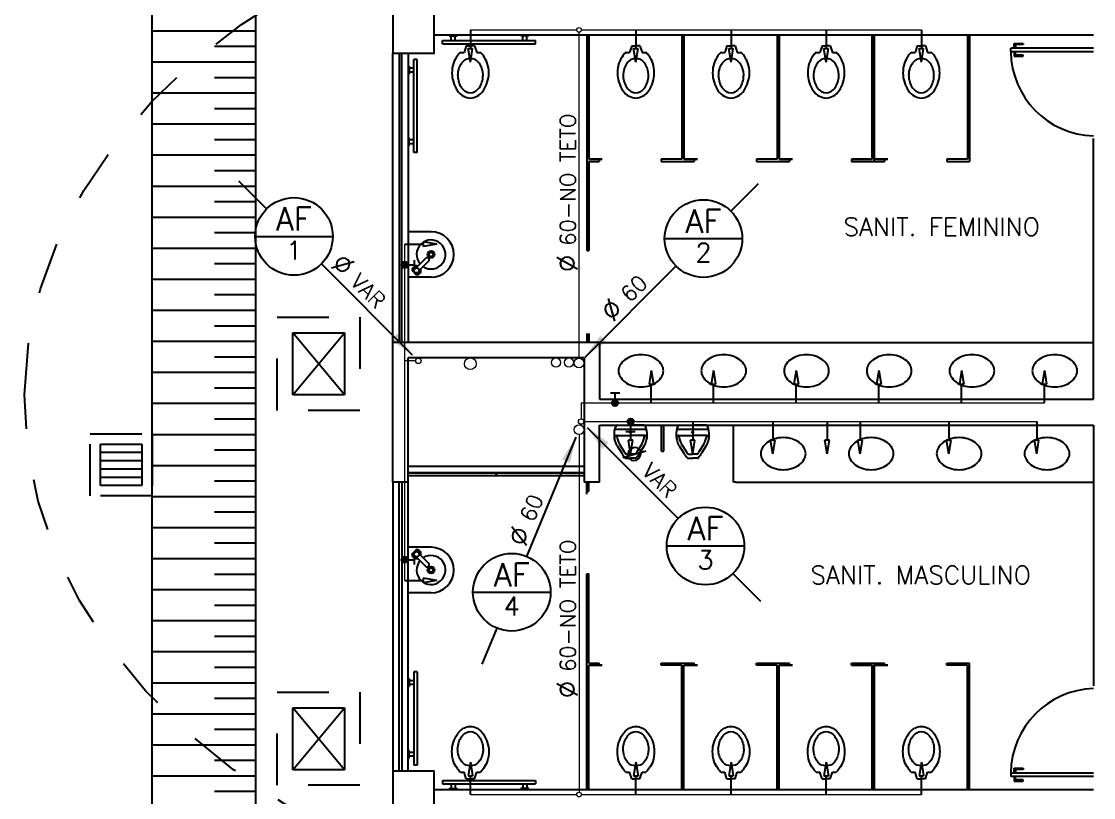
# Model space of a CAD drawing. Header units: millimetres. Extents: x -2485 to 3289, y -257 to 1952.
# Drawn here: x 8.669 to 10.742, y 51.005 to 52.505 of the extents above; entities that cross this region are included whole.
import ezdxf
from ezdxf.enums import TextEntityAlignment as Align

# ---------------------------------------------------------------- set-up
doc = ezdxf.new("R2010")
doc.units = ezdxf.units.MM
doc.header["$LTSCALE"] = 0.3
for name, pattern in [('CONTINUO', [0]), ('HID', [0.37, 0.07, -0.1, 0.03, -0.1, 0.07]), ('HIDDEN2', [0.1875, 0.125, -0.0625]), ('T-5CM', [0.1, 0.05, -0.05])]:
    doc.linetypes.add(name, pattern=pattern)
for name, color, linetype in [('AF', 4, 'Continuous'), ('CAIXAS', 3, 'Continuous'), ('IMPLANTAÇÃO ESGOTO', 2, 'Continuous'), ('PAREDE', 7, 'CONTINUO'), ('PILAR', 2, 'Continuous'), ('PROJEÇÃO', 11, 'HIDDEN2'), ('SAN', 11, 'Continuous'), ('TEX', 11, 'Continuous'), ('TEXTO', 3, 'Continuous')]:
    doc.layers.add(name, color=color, linetype=linetype)
for name, color, linetype, lineweight in [('IMPLANTAÇÃO  ÁGUA PLUVIAL', 6, 'HID', 15), ('PROJETO ÁGUA', 140, 'Continuous', 15), ('prumada', 9, 'Continuous', 15)]:
    doc.layers.add(name, color=color, linetype=linetype, lineweight=lineweight)
doc.styles.add('ROMANS', font='romans.shx', dxfattribs={"height": 0.03})

# ---------------------------------------------------------------- blocks, each defined once
blk = doc.blocks.new('vs')
at = {"layer": 'SAN'}
for p, q in [((0.103, 0.04), (0.167, 0.061)), ((0.103, 0.04), (0.103, 0)), ((0.103, -0.04), (0.103, 0)), ((0.167, 0.061), (0.167, 0.096)), ((0.103, -0.04), (0.167, -0.061)), ((0.167, -0.096), (0.167, -0.061))]:
    blk.add_line(p, q, dxfattribs=at)
for centre, radius, start, end in [((0.314, -0.036), 0.198, 124.9644, 138.1402), ((0.338, -0.042), 0.216, 108.2402, 129.1699), ((0.367, -0.158), 0.336, 90.0033, 106.7766), ((0.373, -0.045), 0.165, 107.7554, 128.0493), ((0.395, -0.128), 0.251, 90, 106.6532), ((0.367, -0.102), 0.28, 71.601, 89.9864), ((0.395, -0.051), 0.173, 69.9171, 89.9758), ((0.401, -0.065), 0.185, 54.1651, 73.3468), ((0.381, -0.094), 0.268, 55.0356, 73.8462), ((0.421, -0.036), 0.198, 30.64, 55.0356), ((0.38, 0), 0.152, 163.0933, 196.9067), ((0.351, -0.025), 0.136, 125.8349, 149.1749), ((0.43, -0.025), 0.136, 30.8251, 54.1651), ((0.477, 0), 0.0821, 327.4372, 32.5628), ((0.482, 0), 0.126, 0, 30.64), ((0.482, 0), 0.126, 329.36, 0), ((0.314, 0.036), 0.198, 221.8598, 235.0356), ((0.351, 0.025), 0.136, 210.8251, 234.1651), ((0.373, 0.045), 0.165, 231.9507, 252.2446), ((0.401, 0.065), 0.185, 286.6532, 305.8349), ((0.43, 0.025), 0.136, 305.8349, 329.1749), ((0.421, 0.036), 0.198, 304.9644, 329.36), ((0.338, 0.042), 0.216, 230.8301, 251.7598), ((0.367, 0.158), 0.336, 253.2234, 269.9967), ((0.395, 0.128), 0.251, 253.3468, 270), ((0.367, 0.102), 0.28, 270.0136, 288.399), ((0.395, 0.051), 0.173, 270.0242, 290.0829), ((0.381, 0.094), 0.268, 286.1538, 304.9644)]:
    blk.add_arc(centre, radius, start, end, dxfattribs=at)
blk = doc.blocks.new('lv-eo')
at = {"layer": 'SAN'}
for centre, radius, start, end in [((0.275, 0.106), 0.111, 90, 119.2992), ((0.275, 0.106), 0.111, 60.7008, 90), ((0.349, 0.022), 0.225, 143.5673, 162.999), ((0.304, 0.055), 0.169, 119.2992, 143.5673), ((0.246, 0.055), 0.169, 36.4327, 60.7008), ((0.201, 0.022), 0.225, 17.001, 36.4327), ((0.42, 0), 0.3, 162.999, 180), ((0.13, 0), 0.3, 360, 17.001), ((0.42, 0), 0.3, 180, 197.001), ((0.349, -0.022), 0.225, 197.001, 216.4327), ((0.201, -0.022), 0.225, 323.5673, 342.999), ((0.13, 0), 0.3, 342.999, 0), ((0.304, -0.055), 0.169, 216.4327, 240.7008), ((0.275, -0.106), 0.111, 240.7008, 270), ((0.275, -0.106), 0.111, 270, 299.2992), ((0.246, -0.055), 0.169, 299.2992, 323.5673)]:
    blk.add_arc(centre, radius, start, end, dxfattribs=at)
blk = doc.blocks.new('mic-p')
at = {"layer": 'SAN'}
for p, q in [((0, 0.129), (0, 0)), ((0.1, 0.136), (0.1, 0)), ((0.12, 0.156), (0.135, 0.156)), ((0.183, 0.107), (0.256, 0.061)), ((0.198, 0.131), (0.27, 0.086)), ((0, -0.129), (0, 0)), ((0.1, -0.136), (0.1, 0)), ((0.28, 0.037), (0.28, 0)), ((0.28, -0.037), (0.28, 0)), ((0.32, 0.043), (0.32, 0)), ((0.32, -0.043), (0.32, 0)), ((0.183, -0.107), (0.256, -0.061)), ((0.198, -0.131), (0.27, -0.086)), ((0.12, -0.156), (0.135, -0.156))]:
    blk.add_line(p, q, dxfattribs=at)
blk.add_circle((0.07, 0), 0.0075, dxfattribs=at)
for centre, radius, start, end in [((0.015, 0.129), 0.015, 114.5959, 180), ((0.092, -0.039), 0.2, 58.14, 114.5959), ((0.12, 0.136), 0.02, 90, 180), ((0.105, 0.127), 0.005, 85.5264, 180), ((0.092, -0.039), 0.172, 58.14, 85.5264), ((0.007, -0.339), 0.472, 55.5311, 58.14), ((0.007, -0.339), 0.5, 52.0212, 58.14), ((0.265, 0.037), 0.015, 0, 55.5311), ((0.305, 0.043), 0.015, 0, 52.0212), ((0.007, 0.339), 0.472, 301.86, 304.4689), ((0.007, 0.339), 0.5, 301.86, 307.9788), ((0.265, -0.037), 0.015, 304.4689, 0), ((0.305, -0.043), 0.015, 307.9788, 0), ((0.015, -0.129), 0.015, 180, 245.4041), ((0.092, 0.039), 0.2, 245.4041, 301.86), ((0.105, -0.127), 0.005, 180, 274.4736), ((0.12, -0.136), 0.02, 180, 270), ((0.092, 0.039), 0.172, 274.4736, 301.86)]:
    blk.add_arc(centre, radius, start, end, dxfattribs=at)
blk = doc.blocks.new('ce50x60')
at = {"layer": 'CAIXAS', "linetype": 'T-5CM'}
for p, q in [((0, 0.8), (0.9, 0.8)), ((0, 0), (0, 0.8)), ((0.9, 0.8), (0.9, 0)), ((0.9, 0), (0, 0))]:
    blk.add_line(p, q, dxfattribs=at)
at = {"layer": 'CAIXAS', "color": 9, "linetype": 'Continuous'}
for p, q in [((0.15, 0.15), (0.15, 0.65)), ((0.15, 0.65), (0.75, 0.65)), ((0.75, 0.65), (0.75, 0.15)), ((0.75, 0.15), (0.15, 0.15))]:
    blk.add_line(p, q, dxfattribs=at)
at = {"layer": 'CAIXAS'}
for p, q in [((0.75, 0.65), (0.15, 0.15)), ((0.75, 0.15), (0.15, 0.65))]:
    blk.add_line(p, q, dxfattribs=at)
blk = doc.blocks.new('CP40N')
at = {"layer": 'CAIXAS', "linetype": 'T-5CM'}
for p, q in [((-0.3, -0.3), (-0.3, 0.3)), ((-0.3, 0.3), (0.3, 0.3)), ((0.3, 0.3), (0.3, -0.3)), ((0.3, -0.3), (-0.3, -0.3))]:
    blk.add_line(p, q, dxfattribs=at)
at = {"layer": 'CAIXAS', "color": 9, "linetype": 'Continuous'}
for p, q in [((-0.2, -0.2), (-0.2, 0.2)), ((-0.2, 0.2), (0.2, 0.2)), ((0.2, 0.2), (0.2, -0.2)), ((0.2, -0.2), (-0.2, -0.2))]:
    blk.add_line(p, q, dxfattribs=at)
at = {"layer": 'CAIXAS', "color": 7}
for p, q in [((0.2, 0.12), (-0.2, 0.12)), ((0.2, 0.04), (-0.2, 0.04)), ((0.2, -0.04), (-0.2, -0.04)), ((0.2, -0.12), (-0.2, -0.12))]:
    blk.add_line(p, q, dxfattribs=at)
blk = doc.blocks.new('RG')
blk.add_hatch(color=3).paths.add_polyline_path([(-0.03, 0, 1), (0.03, 0, 1)])
at = {"layer": 'AF'}
for p, q in [((0.03, 0), (0.095, 0)), ((0.095, -0.045), (0.095, 0.045))]:
    blk.add_line(p, q, dxfattribs=at)
blk.add_circle((0, 0), 0.03, dxfattribs=at)
blk = doc.blocks.new('S')
at = {"layer": 'AF'}
blk.add_line((0, 0), (0.18, 0), dxfattribs=at)
at = {"layer": 'AF', "color": 4}
for p, q in [((0.18, 0.022), (0.18, -0.022)), ((0.312, 0), (0.18, 0.022)), ((0.312, 0), (0.18, -0.022))]:
    blk.add_line(p, q, dxfattribs=at)
blk = doc.blocks.new('D')
at = {"layer": 'TEX', "color": 9, "style": 'ROMANS'}
blk.add_text('%%c', height=0.04, dxfattribs=at).set_placement((0.0018, -0.0037))
at = {"layer": 'TEX', "color": 9, "linetype": 'Continuous', "style": 'ROMANS'}
blk.add_attdef('N', (0.0529, 0), '', height=0.03, dxfattribs=at)
blk = doc.blocks.new('n45')
at = {"layer": 'TEX'}
blk.add_line((0.2936, 0.2936), (0.347, 0.347), dxfattribs=at)
at = {"layer": 'TEX', "color": 5, "linetype": 'Continuous'}
blk.add_line((0.1655, 0.2405), (0.3155, 0.2405), dxfattribs=at)
at = {"layer": 'TEX', "color": 11}
blk.add_line((0.0115, 0.0115), (0.1875, 0.1875), dxfattribs=at)
at = {"layer": 'TEX', "color": 5, "linetype": 'Continuous'}
blk.add_circle((0.2405, 0.2405), 0.075, dxfattribs=at)
at = {"layer": 'TEX', "color": 11}
blk.add_solid([(0.0527, 0.0409), (0.0409, 0.0527), (0.0115, 0.0115)], dxfattribs=at)
at = {"layer": 'TEX', "color": 5, "style": 'ROMANS'}
blk.add_text('%%c', height=0.04, rotation=45, dxfattribs=at).set_placement((0.0649, 0.0766))
at = {"layer": 'TEX', "color": 9, "linetype": 'Continuous', "style": 'ROMANS'}
for tag, height, p in [('L', 0.045, (0.2405, 0.2518)), ('N', 0.036, (0.2405, 0.1956))]:
    blk.add_attdef(tag, text='', height=height, dxfattribs=at).set_placement(p, align=Align.CENTER)
at = {"layer": 'TEX', "color": 5, "linetype": 'Continuous', "style": 'ROMANS'}
blk.add_attdef('N', (0.0984, 0.1153), '', height=0.03, rotation=45, dxfattribs=at)
blk = doc.blocks.new('N315')
at = {"layer": 'TEX', "color": 11}
blk.add_line((0.0115, -0.0115), (0.1875, -0.1875), dxfattribs=at)
at = {"layer": 'TEX', "color": 5, "linetype": 'Continuous'}
blk.add_line((0.1655, -0.2405), (0.3155, -0.2405), dxfattribs=at)
at = {"layer": 'TEX'}
blk.add_line((0.2936, -0.2936), (0.347, -0.347), dxfattribs=at)
at = {"layer": 'TEX', "color": 5, "linetype": 'Continuous'}
blk.add_circle((0.2405, -0.2405), 0.075, dxfattribs=at)
at = {"layer": 'TEX', "color": 11}
blk.add_solid([(0.0409, -0.0527), (0.0527, -0.0409), (0.0115, -0.0115)], dxfattribs=at)
at = {"layer": 'TEX', "color": 5, "style": 'ROMANS'}
blk.add_text('%%c', height=0.04, rotation=315, dxfattribs=at).set_placement((0.0766, -0.0649))
at = {"layer": 'TEX', "color": 5, "linetype": 'Continuous', "style": 'ROMANS'}
blk.add_attdef('N', (0.1153, -0.0984), '', height=0.03, rotation=315, dxfattribs=at)
at = {"layer": 'TEX', "color": 9, "linetype": 'Continuous', "style": 'ROMANS'}
for tag, height, p in [('L', 0.045, (0.2405, -0.2293)), ('N', 0.036, (0.2405, -0.2855))]:
    blk.add_attdef(tag, text='', height=height, dxfattribs=at).set_placement(p, align=Align.CENTER)
blk = doc.blocks.new('N247')
at = {"layer": 'TEX', "color": 11}
blk.add_line((-0.0061, -0.0148), (-0.1015, -0.245), dxfattribs=at)
blk.add_line((-0.0061, -0.0148), (-0.1015, -0.245), dxfattribs=at)
at = {"layer": 'TEX', "color": 5, "linetype": 'Continuous'}
blk.add_line((-0.2052, -0.3143), (-0.0552, -0.3143), dxfattribs=at)
at = {"layer": 'TEX'}
blk.add_line((-0.1589, -0.3836), (-0.1878, -0.4534), dxfattribs=at)
at = {"layer": 'TEX', "color": 5, "linetype": 'Continuous'}
blk.add_circle((-0.1302, -0.3143), 0.075, dxfattribs=at)
blk.add_circle((-0.1302, -0.3143), 0.075, dxfattribs=at)
at = {"layer": 'TEX', "color": 11}
blk.add_solid([(-0.0176, -0.0642), (-0.033, -0.0578), (-0.0061, -0.0148)], dxfattribs=at)
blk.add_solid([(-0.0176, -0.0642), (-0.033, -0.0578), (-0.0061, -0.0148)], dxfattribs=at)
at = {"layer": 'TEX', "color": 5, "style": 'ROMANS'}
blk.add_text('%%c', height=0.04, rotation=67.5, dxfattribs=at).set_placement((-0.104, -0.2294))
at = {"layer": 'TEX', "color": 5, "linetype": 'Continuous', "style": 'ROMANS'}
blk.add_attdef('N', (-0.0878, -0.1808), '', height=0.03, rotation=67.5, dxfattribs=at)
at = {"layer": 'TEX', "color": 9, "linetype": 'Continuous', "style": 'ROMANS'}
for tag, height, p in [('L', 0.045, (-0.1302, -0.303)), ('N', 0.036, (-0.1302, -0.3592))]:
    blk.add_attdef(tag, text='', height=height, dxfattribs=at).set_placement(p, align=Align.CENTER)
blk = doc.blocks.new('n135')
at = {"layer": 'TEX'}
blk.add_line((-0.2936, 0.2936), (-0.347, 0.347), dxfattribs=at)
at = {"layer": 'TEX', "color": 5, "linetype": 'Continuous'}
blk.add_line((-0.3155, 0.2405), (-0.1655, 0.2405), dxfattribs=at)
at = {"layer": 'TEX', "color": 11}
blk.add_line((-0.0113, 0.0113), (-0.1875, 0.1875), dxfattribs=at)
blk.add_line((-0.0113, 0.0113), (-0.1875, 0.1875), dxfattribs=at)
at = {"layer": 'TEX', "color": 5, "linetype": 'Continuous'}
blk.add_circle((-0.2405, 0.2405), 0.075, dxfattribs=at)
blk.add_circle((-0.2405, 0.2405), 0.075, dxfattribs=at)
at = {"layer": 'TEX', "color": 11}
blk.add_solid([(-0.0526, 0.0408), (-0.0408, 0.0526), (-0.0113, 0.0113)], dxfattribs=at)
blk.add_solid([(-0.0526, 0.0408), (-0.0408, 0.0526), (-0.0113, 0.0113)], dxfattribs=at)
at = {"layer": 'TEX', "color": 5, "style": 'ROMANS'}
blk.add_text('%%c', height=0.04, rotation=315, dxfattribs=at).set_placement((-0.1722, 0.1839))
at = {"layer": 'TEX', "color": 9, "linetype": 'Continuous', "style": 'ROMANS'}
for tag, height, p in [('L', 0.045, (-0.2405, 0.2518)), ('N', 0.036, (-0.2405, 0.1956))]:
    blk.add_attdef(tag, text='', height=height, dxfattribs=at).set_placement(p, align=Align.CENTER)
at = {"layer": 'TEX', "color": 5, "linetype": 'Continuous', "style": 'ROMANS'}
blk.add_attdef('N', (-0.1334, 0.1503), '', height=0.03, rotation=315, dxfattribs=at)

msp = doc.modelspace()

# ---------------------------------------------------------------- linework, layer by layer
at = {"layer": 'PAREDE'}
for p, q in [((8.92154, 48.981032), (8.92154, 53.253032)), ((9.12154, 49.263107), (9.12154, 53.253032)), ((8.92154, 52.48733), (9.04154, 52.48733)), ((9.04154, 52.48733), (9.12154, 52.48733)), ((10.50154, 52.479032), (9.46654, 52.479032)), ((9.495602, 52.477388), (9.510784, 52.477388)), ((9.495602, 52.477388), (9.510784, 52.477388)), ((9.499493, 52.468398), (9.499493, 52.477388)), ((9.499493, 52.468398), (9.499493, 52.477388)), ((9.506893, 52.468398), (9.506893, 52.477388)), ((9.506893, 52.468398), (9.506893, 52.477388)), ((9.634202, 52.478986), (9.649384, 52.478986)), ((9.634202, 52.478986), (9.649384, 52.478986)), ((9.649384, 52.477388), (9.634202, 52.477388)), ((9.649384, 52.477388), (9.634202, 52.477388)), ((9.638093, 52.468398), (9.638093, 52.477388)), ((9.638093, 52.468398), (9.638093, 52.477388)), ((9.645493, 52.468398), (9.645493, 52.477388)), ((9.645493, 52.468398), (9.645493, 52.477388)), ((10.74154, 52.479032), (9.68954, 52.479032)), ((10.74154, 52.479032), (10.67154, 52.479032)), ((9.04154, 52.45733), (9.12154, 52.45733)), ((9.482493, 52.468398), (9.662493, 52.468398)), ((9.482493, 52.462106), (9.482493, 52.468398)), ((9.482493, 52.468398), (9.662493, 52.468398)), ((9.482493, 52.462106), (9.482493, 52.468398)), ((9.482493, 52.462106), (9.662493, 52.462106)), ((9.482493, 52.462106), (9.662493, 52.462106)), ((9.662493, 52.462106), (9.662493, 52.468398)), ((9.662493, 52.462106), (9.662493, 52.468398)), ((10.74154, 52.454032), (10.58154, 52.454032)), ((10.58154, 52.447032), (10.58154, 52.454032)), ((10.588122, 52.454032), (10.588122, 52.462782)), ((10.588122, 52.462782), (10.605622, 52.462782)), ((10.605622, 52.460595), (10.590922, 52.460595)), ((10.590922, 52.460595), (10.590922, 52.454032)), ((10.605622, 52.462782), (10.605622, 52.460595)), ((8.92154, 52.42733), (9.04154, 52.42733)), ((9.04154, 52.42733), (9.12154, 52.42733)), ((9.38654, 51.885032), (9.38654, 52.444032)), ((9.399047, 52.444032), (9.399047, 51.885032)), ((9.404033, 51.885032), (9.404033, 52.444032)), ((9.41654, 52.444032), (9.41654, 51.885032)), ((9.427127, 52.251905), (9.427127, 52.431905)), ((9.43342, 52.431905), (9.427127, 52.431905)), ((9.427127, 52.251905), (9.427127, 52.431905)), ((9.43342, 52.431905), (9.427127, 52.431905)), ((9.43342, 52.251905), (9.43342, 52.431905)), ((9.43342, 52.251905), (9.43342, 52.431905)), ((10.58154, 52.447032), (10.74154, 52.447032)), ((10.588122, 52.447032), (10.588122, 52.438282)), ((10.588122, 52.438282), (10.605622, 52.438282)), ((10.590922, 52.44047), (10.590922, 52.447032)), ((10.605622, 52.44047), (10.590922, 52.44047)), ((10.605622, 52.438282), (10.605622, 52.44047)), ((9.418138, 52.418796), (9.418138, 52.403614)), ((9.418138, 52.418796), (9.418138, 52.403614)), ((9.427127, 52.414905), (9.418138, 52.414905)), ((9.427127, 52.414905), (9.418138, 52.414905)), ((9.427127, 52.407505), (9.418138, 52.407505)), ((9.427127, 52.407505), (9.418138, 52.407505)), ((9.04154, 52.39733), (9.12154, 52.39733)), ((8.92154, 52.36733), (9.04154, 52.36733)), ((9.04154, 52.36733), (9.12154, 52.36733)), ((9.04154, 52.33733), (9.12154, 52.33733)), ((8.92154, 52.30733), (9.04154, 52.30733)), ((9.04154, 52.30733), (9.12154, 52.30733)), ((9.04154, 52.27733), (9.12154, 52.27733)), ((9.418138, 52.265014), (9.418138, 52.280196)), ((9.418138, 52.265014), (9.418138, 52.280196)), ((9.427127, 52.276305), (9.418138, 52.276305)), ((9.427127, 52.276305), (9.418138, 52.276305)), ((9.427127, 52.268905), (9.418138, 52.268905)), ((9.427127, 52.268905), (9.418138, 52.268905)), ((10.74154, 51.775032), (10.74154, 52.279032)), ((8.92154, 52.24733), (9.04154, 52.24733)), ((9.04154, 52.24733), (9.12154, 52.24733)), ((9.43342, 52.251905), (9.427127, 52.251905)), ((9.43342, 52.251905), (9.427127, 52.251905)), ((9.04154, 52.21733), (9.12154, 52.21733)), ((8.92154, 52.18733), (9.04154, 52.18733)), ((9.04154, 52.18733), (9.12154, 52.18733)), ((9.04154, 52.15733), (9.12154, 52.15733)), ((8.92154, 52.12733), (9.04154, 52.12733)), ((9.04154, 52.12733), (9.12154, 52.12733)), ((9.04154, 52.09733), (9.12154, 52.09733)), ((9.41654, 52.087032), (9.41654, 51.915408)), ((8.92154, 52.06733), (9.04154, 52.06733)), ((9.04154, 52.06733), (9.12154, 52.06733)), ((9.04154, 52.03733), (9.12154, 52.03733)), ((8.92154, 52.00733), (9.04154, 52.00733)), ((9.04154, 52.00733), (9.12154, 52.00733)), ((9.04154, 51.97733), (9.12154, 51.97733)), ((8.92154, 51.94733), (9.04154, 51.94733)), ((9.04154, 51.94733), (9.12154, 51.94733)), ((9.04154, 51.91733), (9.12154, 51.91733)), ((8.92154, 51.88733), (9.04154, 51.88733)), ((9.04154, 51.88733), (9.12154, 51.88733)), ((9.38654, 51.615032), (9.38654, 51.885032)), ((9.786409, 51.885032), (9.38654, 51.885032)), ((9.786409, 51.885032), (9.786409, 51.775032)), ((9.04154, 51.85733), (9.12154, 51.85733)), ((9.41654, 51.615032), (9.41654, 51.855032)), ((9.756409, 51.855032), (9.41654, 51.855032)), ((9.756409, 51.855032), (9.756409, 51.615032)), ((8.92154, 51.82733), (9.04154, 51.82733)), ((9.04154, 51.82733), (9.12154, 51.82733)), ((9.04154, 51.79733), (9.12154, 51.79733)), ((8.92154, 51.76733), (9.04154, 51.76733)), ((9.04154, 51.76733), (9.12154, 51.76733)), ((9.786409, 51.775032), (10.74154, 51.775032)), ((9.04154, 51.73733), (9.12154, 51.73733)), ((9.786409, 51.725032), (10.74154, 51.725032)), ((9.786409, 51.680032), (9.786409, 51.725032)), ((9.786409, 51.615032), (9.786409, 51.725032)), ((10.74154, 51.725032), (10.74154, 51.221032)), ((8.92154, 51.70733), (9.04154, 51.70733)), ((9.04154, 51.70733), (9.12154, 51.70733)), ((9.04154, 51.67733), (9.12154, 51.67733)), ((8.92154, 51.64733), (9.04154, 51.64733)), ((9.04154, 51.64733), (9.12154, 51.64733)), ((9.756409, 51.645032), (9.41654, 51.645032)), ((9.756409, 51.633032), (9.41654, 51.633032)), ((9.41654, 51.633032), (9.586474, 51.633032)), ((9.41654, 51.627032), (9.41654, 51.633032)), ((9.756409, 51.627032), (9.41654, 51.627032)), ((9.586474, 51.627032), (9.41654, 51.627032)), ((9.586474, 51.633032), (9.756409, 51.633032)), ((9.586474, 51.627032), (9.586474, 51.633032)), ((9.586474, 51.633032), (9.586474, 51.627032)), ((9.756409, 51.627032), (9.586474, 51.627032)), ((9.756409, 51.633032), (9.756409, 51.627032)), ((9.04154, 51.61733), (9.12154, 51.61733)), ((9.38654, 51.615032), (9.38654, 51.056032)), ((9.41654, 51.615032), (9.38654, 51.615032)), ((9.38654, 51.611032), (9.38654, 51.491032)), ((9.38654, 51.611032), (9.38654, 51.491032)), ((9.399047, 51.056032), (9.399047, 51.615032)), ((9.404033, 51.615032), (9.404033, 51.056032)), ((9.41654, 51.056032), (9.41654, 51.615032)), ((9.786409, 51.615032), (9.756409, 51.615032)), ((8.92154, 51.58733), (9.04154, 51.58733)), ((9.04154, 51.58733), (9.12154, 51.58733)), ((9.41654, 51.413032), (9.41654, 51.584657)), ((9.04154, 51.55733), (9.12154, 51.55733)), ((8.92154, 51.52733), (9.04154, 51.52733)), ((9.04154, 51.52733), (9.12154, 51.52733)), ((9.04154, 51.49733), (9.12154, 51.49733)), ((8.92154, 51.46733), (9.04154, 51.46733)), ((9.04154, 51.46733), (9.12154, 51.46733)), ((9.04154, 51.43733), (9.12154, 51.43733)), ((8.92154, 51.40733), (9.04154, 51.40733)), ((9.04154, 51.40733), (9.12154, 51.40733)), ((9.04154, 51.37733), (9.12154, 51.37733)), ((8.92154, 51.34733), (9.04154, 51.34733)), ((9.04154, 51.34733), (9.12154, 51.34733)), ((9.04154, 51.31733), (9.12154, 51.31733)), ((8.92154, 51.28733), (9.04154, 51.28733)), ((9.04154, 51.28733), (9.12154, 51.28733)), ((9.04154, 51.25733), (9.12154, 51.25733)), ((9.43342, 51.24816), (9.427127, 51.24816)), ((9.427127, 51.24816), (9.427127, 51.06816)), ((9.43342, 51.24816), (9.427127, 51.24816)), ((9.43342, 51.24816), (9.43342, 51.06816)), ((8.92154, 51.22733), (9.04154, 51.22733)), ((9.04154, 51.22733), (9.12154, 51.22733)), ((9.418138, 51.235051), (9.418138, 51.219869)), ((9.418138, 51.235051), (9.418138, 51.219869)), ((9.418138, 51.235051), (9.418138, 51.219869)), ((9.418138, 51.235051), (9.418138, 51.219869)), ((9.418138, 51.235051), (9.418138, 51.219869)), ((9.427127, 51.23116), (9.418138, 51.23116)), ((9.427127, 51.23116), (9.418138, 51.23116)), ((9.427127, 51.22376), (9.418138, 51.22376)), ((9.427127, 51.22376), (9.418138, 51.22376)), ((9.04154, 51.19733), (9.12154, 51.19733)), ((8.92154, 51.16733), (9.04154, 51.16733)), ((9.04154, 51.16733), (9.12154, 51.16733)), ((9.04154, 51.13733), (9.12154, 51.13733)), ((8.92154, 51.10733), (9.04154, 51.10733)), ((9.04154, 51.10733), (9.12154, 51.10733)), ((9.418138, 51.081269), (9.418138, 51.096451)), ((9.418138, 51.081269), (9.418138, 51.096451)), ((9.418138, 51.081269), (9.418138, 51.096451)), ((9.427127, 51.09256), (9.418138, 51.09256)), ((9.427127, 51.09256), (9.418138, 51.09256)), ((9.427127, 51.08516), (9.418138, 51.08516)), ((9.427127, 51.08516), (9.418138, 51.08516)), ((9.04154, 51.07733), (9.12154, 51.07733)), ((9.43342, 51.06816), (9.427127, 51.06816)), ((9.43342, 51.06816), (9.427127, 51.06816)), ((10.588122, 51.053032), (10.588122, 51.061782)), ((10.588122, 51.061782), (10.605622, 51.061782)), ((10.605622, 51.059595), (10.590922, 51.059595)), ((10.590922, 51.059595), (10.590922, 51.053032)), ((10.605622, 51.061782), (10.605622, 51.059595)), ((8.92154, 51.04733), (9.04154, 51.04733)), ((9.04154, 51.04733), (9.12154, 51.04733)), ((10.58154, 51.053032), (10.74154, 51.053032)), ((10.58154, 51.053032), (10.58154, 51.046032)), ((10.74154, 51.046032), (10.58154, 51.046032)), ((10.588122, 51.046032), (10.588122, 51.037282)), ((10.590922, 51.03947), (10.590922, 51.046032)), ((10.605622, 51.03947), (10.590922, 51.03947)), ((10.605622, 51.037282), (10.605622, 51.03947)), ((9.46654, 51.021032), (10.74154, 51.021032)), ((9.46654, 51.021032), (10.74154, 51.021032)), ((9.482493, 51.037959), (9.662493, 51.037959)), ((9.482493, 51.037959), (9.482493, 51.031666)), ((9.482493, 51.037959), (9.662493, 51.037959)), ((9.482493, 51.037959), (9.482493, 51.031666)), ((9.482493, 51.031666), (9.662493, 51.031666)), ((9.482493, 51.031666), (9.662493, 51.031666)), ((9.495602, 51.022677), (9.510784, 51.022677)), ((9.495602, 51.022677), (9.510784, 51.022677)), ((9.499493, 51.031666), (9.499493, 51.022677)), ((9.499493, 51.031666), (9.499493, 51.022677)), ((9.506893, 51.031666), (9.506893, 51.022677)), ((9.506893, 51.031666), (9.506893, 51.022677)), ((9.649384, 51.022677), (9.634202, 51.022677)), ((9.634202, 51.021079), (9.649384, 51.021079)), ((9.638093, 51.031666), (9.638093, 51.022677)), ((9.638093, 51.031666), (9.638093, 51.022677)), ((9.645493, 51.031666), (9.645493, 51.022677)), ((9.645493, 51.031666), (9.645493, 51.022677)), ((9.662493, 51.037959), (9.662493, 51.031666)), ((9.662493, 51.037959), (9.662493, 51.031666)), ((9.71454, 51.021032), (10.74154, 51.021032)), ((9.71454, 51.021032), (10.74154, 51.021032)), ((10.588122, 51.037282), (10.605622, 51.037282)), ((9.04154, 51.01733), (9.12154, 51.01733))]:
    msp.add_line(p, q, dxfattribs=at)
for centre, radius, start, end in [((9.501268, 52.478187), 0.005721, 171.971471, 188.028529), ((9.501268, 52.478187), 0.005721, 171.971471, 188.028529), ((9.639868, 52.478187), 0.005721, 171.971471, 188.028529), ((9.639868, 52.478187), 0.005721, 171.971471, 188.028529), ((9.643719, 52.478187), 0.005721, 351.971471, 8.028529), ((9.643719, 52.478187), 0.005721, 351.971471, 8.028529), ((10.746636, 52.449062), 0.165108, 180.704342, 268.231371), ((9.417339, 52.413131), 0.005721, 81.971471, 98.028529), ((9.417339, 52.413131), 0.005721, 81.971471, 98.028529), ((9.417339, 52.409279), 0.005721, 261.971471, 278.028529), ((9.417339, 52.274531), 0.005721, 81.971471, 98.028529), ((9.417339, 52.274531), 0.005721, 81.971471, 98.028529), ((9.417339, 52.270679), 0.005721, 261.971471, 278.028529), ((9.417339, 52.270679), 0.005721, 261.971471, 278.028529), ((9.417339, 51.229386), 0.005721, 81.971471, 98.028529), ((9.417339, 51.229386), 0.005721, 81.971471, 98.028529), ((9.417339, 51.229386), 0.005721, 81.971471, 98.028529), ((9.417339, 51.229386), 0.005721, 81.971471, 98.028529), ((9.417339, 51.229386), 0.005721, 81.971471, 98.028529), ((9.417339, 51.229386), 0.005721, 81.971471, 98.028529), ((9.417339, 51.225534), 0.005721, 261.971471, 278.028529), ((9.417339, 51.225534), 0.005721, 261.971471, 278.028529), ((9.417339, 51.225534), 0.005721, 261.971471, 278.028529), ((9.417339, 51.225534), 0.005721, 261.971471, 278.028529), ((9.417339, 51.225534), 0.005721, 261.971471, 278.028529), ((10.746636, 51.051003), 0.165108, 91.768629, 179.295658), ((9.417339, 51.090786), 0.005721, 81.971471, 98.028529), ((9.417339, 51.090786), 0.005721, 81.971471, 98.028529), ((9.417339, 51.090786), 0.005721, 81.971471, 98.028529), ((9.417339, 51.086934), 0.005721, 261.971471, 278.028529), ((9.417339, 51.086934), 0.005721, 261.971471, 278.028529), ((9.417339, 51.086934), 0.005721, 261.971471, 278.028529), ((9.417339, 51.086934), 0.005721, 261.971471, 278.028529), ((9.417339, 51.086934), 0.005721, 261.971471, 278.028529), ((9.417339, 51.086934), 0.005721, 261.971471, 278.028529), ((9.501268, 51.021878), 0.005721, 171.971471, 188.028529), ((9.501268, 51.021878), 0.005721, 171.971471, 188.028529), ((9.505119, 51.021878), 0.005721, 351.971471, 8.028529), ((9.505119, 51.021878), 0.005721, 351.971471, 8.028529), ((9.639868, 51.021878), 0.005721, 171.971471, 188.028529), ((9.643719, 51.021878), 0.005721, 351.971471, 8.028529)]:
    msp.add_arc(centre, radius, start, end, dxfattribs=at)
at = {"layer": 'PILAR'}
for points in [[(9.38654, 52.444032), (9.46654, 52.444032), (9.46654, 52.544032), (9.38654, 52.544032)], [(9.38654, 50.956032), (9.46654, 50.956032), (9.46654, 51.056032), (9.38654, 51.056032)]]:
    msp.add_lwpolyline(points, close=True, dxfattribs=at)
at = {"layer": 'PROJETO ÁGUA', "linetype": 'CONTINUO'}
for p, q in [((9.53654, 52.489032), (9.742313, 52.489032)), ((9.74673, 51.854738), (9.74673, 52.484574)), ((9.75123, 52.489032), (10.40854, 52.489032)), ((9.40954, 51.425032), (9.40954, 52.075032)), ((9.430787, 51.849378), (9.40954, 51.849378)), ((9.750703, 51.768032), (10.646409, 51.768032)), ((9.750703, 51.768032), (9.750703, 51.737232)), ((9.755903, 51.732032), (10.63154, 51.732032)), ((9.746772, 51.706989), (9.746772, 51.015491)), ((9.53654, 51.011032), (9.742313, 51.011032)), ((9.75123, 51.011032), (10.40854, 51.011032))]:
    msp.add_line(p, q, dxfattribs=at)
for centre in [(9.746772, 52.489032), (9.746772, 51.011032)]:
    msp.add_circle(centre, 0.004459, dxfattribs=at)
at = {"layer": 'PROJEÇÃO'}
for p, q in [((9.815641, 51.717242), (9.877176, 51.717242)), ((9.935641, 51.717242), (9.997176, 51.717242))]:
    msp.add_line(p, q, dxfattribs=at)
msp.add_ellipse((10.080762, 51.768896), major_axis=(-1.406369, 0.014718), ratio=0.72433061, dxfattribs=at)
at = {"layer": 'prumada', "linetype": 'CONTINUO'}
for centre, radius in [((9.435987, 51.849378), 0.0052), ((9.53654, 51.843712), 0.01132), ((9.53654, 51.843712), 0.01132), ((9.702263, 51.846201), 0.00883), ((9.727263, 51.846202), 0.00883), ((9.74673, 51.845238), 0.0095), ((9.746772, 51.716489), 0.0095), ((9.750703, 51.732032), 0.0052)]:
    msp.add_circle(centre, radius, dxfattribs=at)
at = {"layer": 'SAN', "linetype": 'CONTINUO'}
for p, q in [((9.76154, 52.479032), (9.76154, 52.239032)), ((9.76154, 52.479032), (9.76154, 52.062397)), ((9.76154, 52.479032), (9.76154, 52.239032)), ((9.76554, 52.479032), (9.76554, 52.239032)), ((9.76554, 52.479032), (9.76554, 52.239032)), ((9.94554, 52.479032), (9.94554, 52.239032)), ((9.94554, 52.479032), (9.94554, 52.239032)), ((9.94954, 52.479032), (9.94954, 52.239032)), ((9.94954, 52.479032), (9.94954, 52.239032)), ((10.12954, 52.479032), (10.12954, 52.239032)), ((10.12954, 52.479032), (10.12954, 52.239032)), ((10.13354, 52.479032), (10.13354, 52.239032)), ((10.13354, 52.479032), (10.13354, 52.239032)), ((10.31354, 52.239032), (10.31354, 52.479032)), ((10.31354, 52.479032), (10.31354, 52.239032)), ((10.31354, 52.239032), (10.31354, 52.479032)), ((10.31354, 52.479032), (10.31354, 52.239032)), ((10.31354, 52.479032), (10.31354, 52.239032)), ((10.31354, 52.479032), (10.31354, 52.239032)), ((10.31754, 52.235032), (10.31754, 52.479032)), ((10.31754, 52.235032), (10.31754, 52.479032)), ((10.31754, 52.479032), (10.31754, 52.239032)), ((10.31754, 52.479032), (10.31754, 52.239032)), ((10.49754, 52.479032), (10.49754, 52.239032)), ((10.49754, 52.479032), (10.49754, 52.239032)), ((10.50154, 52.479032), (10.50154, 52.239032)), ((10.50154, 52.479032), (10.50154, 52.235032)), ((9.76554, 52.255032), (9.76554, 52.239032)), ((9.76554, 52.255032), (9.76554, 52.239032)), ((9.76554, 52.239032), (9.79154, 52.239032)), ((9.78554, 52.239032), (9.76554, 52.239032)), ((9.76554, 52.239032), (9.79154, 52.239032)), ((9.78554, 52.239032), (9.76554, 52.239032)), ((9.76554, 52.235032), (9.78554, 52.235032)), ((9.76554, 52.235032), (9.78554, 52.235032)), ((9.76554, 52.235032), (9.76554, 52.062397)), ((9.78554, 52.239032), (9.78554, 52.235032)), ((9.79154, 52.239032), (9.78554, 52.239032)), ((9.78554, 52.239032), (9.78554, 52.235032)), ((9.79154, 52.239032), (9.78554, 52.239032)), ((9.90554, 52.239032), (9.90554, 52.235032)), ((9.94554, 52.239032), (9.90554, 52.239032)), ((9.90554, 52.239032), (9.90554, 52.235032)), ((9.94554, 52.239032), (9.90554, 52.239032)), ((9.90554, 52.235032), (9.94954, 52.235032)), ((9.90554, 52.235032), (9.94954, 52.235032)), ((9.94654, 52.235032), (9.96954, 52.235032)), ((9.94654, 52.235032), (9.96954, 52.235032)), ((9.94954, 52.239032), (9.97554, 52.239032)), ((9.96954, 52.239032), (9.94954, 52.239032)), ((9.94954, 52.239032), (9.97554, 52.239032)), ((9.96954, 52.239032), (9.94954, 52.239032)), ((9.96954, 52.239032), (9.96954, 52.235032)), ((9.97554, 52.239032), (9.96954, 52.239032)), ((9.96954, 52.239032), (9.96954, 52.235032)), ((9.97554, 52.239032), (9.96954, 52.239032)), ((10.08954, 52.239032), (10.08954, 52.235032)), ((10.12954, 52.239032), (10.08954, 52.239032)), ((10.08954, 52.239032), (10.08954, 52.235032)), ((10.12954, 52.239032), (10.08954, 52.239032)), ((10.08954, 52.235032), (10.13354, 52.235032)), ((10.08954, 52.235032), (10.13354, 52.235032)), ((10.13054, 52.235032), (10.15354, 52.235032)), ((10.13054, 52.235032), (10.15354, 52.235032)), ((10.13354, 52.239032), (10.15954, 52.239032)), ((10.15354, 52.239032), (10.13354, 52.239032)), ((10.13354, 52.239032), (10.15954, 52.239032)), ((10.15354, 52.239032), (10.13354, 52.239032)), ((10.15354, 52.239032), (10.15354, 52.235032)), ((10.15954, 52.239032), (10.15354, 52.239032)), ((10.15354, 52.239032), (10.15354, 52.235032)), ((10.15954, 52.239032), (10.15354, 52.239032)), ((10.27354, 52.239032), (10.31354, 52.239032)), ((10.27354, 52.239032), (10.27354, 52.235032)), ((10.31354, 52.239032), (10.27354, 52.239032)), ((10.27354, 52.239032), (10.31354, 52.239032)), ((10.27354, 52.239032), (10.27354, 52.235032)), ((10.31354, 52.239032), (10.27354, 52.239032)), ((10.27354, 52.235032), (10.31754, 52.235032)), ((10.27354, 52.235032), (10.31754, 52.235032)), ((10.31754, 52.239032), (10.34354, 52.239032)), ((10.33754, 52.239032), (10.31754, 52.239032)), ((10.31754, 52.239032), (10.34354, 52.239032)), ((10.33754, 52.239032), (10.31754, 52.239032)), ((10.31754, 52.235032), (10.33754, 52.235032)), ((10.31754, 52.235032), (10.33754, 52.235032)), ((10.33754, 52.239032), (10.33754, 52.235032)), ((10.34354, 52.239032), (10.33754, 52.239032)), ((10.33754, 52.239032), (10.33754, 52.235032)), ((10.34354, 52.239032), (10.33754, 52.239032)), ((10.45754, 52.239032), (10.45754, 52.235032)), ((10.49754, 52.239032), (10.45754, 52.239032)), ((10.45754, 52.239032), (10.45754, 52.235032)), ((10.49754, 52.239032), (10.45754, 52.239032)), ((10.45754, 52.235032), (10.50154, 52.235032)), ((10.45754, 52.235032), (10.50154, 52.235032)), ((9.46054, 52.099032), (9.41654, 52.099032)), ((9.46054, 52.099032), (9.41654, 52.099032)), ((9.761537, 52.062397), (9.76554, 52.062397)), ((9.432577, 52.030095), (9.451119, 52.048637)), ((9.432577, 52.030095), (9.451119, 52.048637)), ((9.438291, 52.024516), (9.456848, 52.043073)), ((9.438291, 52.024516), (9.456848, 52.043073)), ((9.423785, 52.024932), (9.423272, 52.024419)), ((9.423785, 52.024932), (9.423272, 52.024419)), ((9.423272, 52.024419), (9.432606, 52.015085)), ((9.423272, 52.024419), (9.432606, 52.015085)), ((9.427352, 52.021825), (9.430012, 52.019165)), ((9.427352, 52.021825), (9.430012, 52.019165)), ((9.433119, 52.015598), (9.432606, 52.015085)), ((9.433119, 52.015598), (9.432606, 52.015085)), ((9.46054, 52.011032), (9.41654, 52.011032)), ((9.46054, 52.011032), (9.41654, 52.011032)), ((9.761537, 51.90248), (9.761537, 51.885032)), ((9.76554, 51.90248), (9.76554, 51.885032)), ((9.786409, 51.885032), (10.74154, 51.885032)), ((9.906409, 51.675032), (9.906409, 51.725032)), ((9.910409, 51.675032), (9.910409, 51.725032)), ((10.04554, 51.615032), (10.04554, 51.725032)), ((9.906409, 51.675032), (9.910409, 51.675032)), ((9.761537, 51.597585), (9.761537, 51.615032)), ((9.76554, 51.597585), (9.76554, 51.615032)), ((10.04954, 51.615032), (10.04554, 51.615032)), ((10.04954, 51.615032), (10.74154, 51.615032)), ((9.761537, 51.591585), (9.761537, 51.597585)), ((9.761537, 51.591585), (9.761537, 51.597585)), ((9.761537, 51.597585), (9.76554, 51.597585)), ((9.46054, 51.489032), (9.41654, 51.489032)), ((9.46054, 51.489032), (9.41654, 51.489032)), ((9.423272, 51.475646), (9.432606, 51.484979)), ((9.423272, 51.475646), (9.432606, 51.484979)), ((9.423785, 51.475133), (9.423272, 51.475646)), ((9.423785, 51.475133), (9.423272, 51.475646)), ((9.427352, 51.478239), (9.430012, 51.4809)), ((9.427352, 51.478239), (9.430012, 51.4809)), ((9.433119, 51.484466), (9.432606, 51.484979)), ((9.433119, 51.484466), (9.432606, 51.484979)), ((9.438291, 51.475548), (9.456848, 51.456991)), ((9.438291, 51.475548), (9.456848, 51.456991)), ((9.432577, 51.469969), (9.451119, 51.451428)), ((9.432577, 51.469969), (9.451119, 51.451428)), ((9.761537, 51.437667), (9.76554, 51.437667)), ((9.76154, 51.021032), (9.76154, 51.437667)), ((9.76554, 51.265032), (9.76554, 51.437667)), ((9.46054, 51.401032), (9.41654, 51.401032)), ((9.46054, 51.401032), (9.41654, 51.401032)), ((9.76154, 51.021032), (9.76154, 51.261032)), ((9.76154, 51.021032), (9.76154, 51.261032)), ((9.76554, 51.265032), (9.78554, 51.265032)), ((9.76554, 51.265032), (9.78554, 51.265032)), ((9.76554, 51.261032), (9.79154, 51.261032)), ((9.76554, 51.021032), (9.76554, 51.261032)), ((9.76554, 51.245032), (9.76554, 51.261032)), ((9.78554, 51.261032), (9.76554, 51.261032)), ((9.76554, 51.261032), (9.79154, 51.261032)), ((9.76554, 51.021032), (9.76554, 51.261032)), ((9.76554, 51.245032), (9.76554, 51.261032)), ((9.78554, 51.261032), (9.76554, 51.261032)), ((9.78554, 51.261032), (9.78554, 51.265032)), ((9.78554, 51.261032), (9.78554, 51.265032)), ((9.79154, 51.261032), (9.78554, 51.261032)), ((9.79154, 51.261032), (9.78554, 51.261032)), ((9.90554, 51.265032), (9.94954, 51.265032)), ((9.90554, 51.261032), (9.90554, 51.265032)), ((9.90554, 51.265032), (9.94954, 51.265032)), ((9.90554, 51.261032), (9.90554, 51.265032)), ((9.94554, 51.261032), (9.90554, 51.261032)), ((9.94554, 51.261032), (9.90554, 51.261032)), ((9.94554, 51.021032), (9.94554, 51.261032)), ((9.94554, 51.021032), (9.94554, 51.261032)), ((9.94654, 51.265032), (9.96954, 51.265032)), ((9.94654, 51.265032), (9.96954, 51.265032)), ((9.94954, 51.261032), (9.97554, 51.261032)), ((9.94954, 51.021032), (9.94954, 51.261032)), ((9.96954, 51.261032), (9.94954, 51.261032)), ((9.94954, 51.261032), (9.97554, 51.261032)), ((9.94954, 51.021032), (9.94954, 51.261032)), ((9.96954, 51.261032), (9.94954, 51.261032)), ((9.96954, 51.261032), (9.96954, 51.265032)), ((9.96954, 51.261032), (9.96954, 51.265032)), ((9.97554, 51.261032), (9.96954, 51.261032)), ((9.97554, 51.261032), (9.96954, 51.261032)), ((10.08954, 51.265032), (10.13354, 51.265032)), ((10.08954, 51.261032), (10.08954, 51.265032)), ((10.08954, 51.265032), (10.13354, 51.265032)), ((10.08954, 51.261032), (10.08954, 51.265032)), ((10.12954, 51.261032), (10.08954, 51.261032)), ((10.12954, 51.261032), (10.08954, 51.261032)), ((10.12954, 51.021032), (10.12954, 51.261032)), ((10.12954, 51.021032), (10.12954, 51.261032)), ((10.13054, 51.265032), (10.15354, 51.265032)), ((10.13054, 51.265032), (10.15354, 51.265032)), ((10.13354, 51.261032), (10.15954, 51.261032)), ((10.13354, 51.021032), (10.13354, 51.261032)), ((10.15354, 51.261032), (10.13354, 51.261032)), ((10.13354, 51.261032), (10.15954, 51.261032)), ((10.13354, 51.021032), (10.13354, 51.261032)), ((10.15354, 51.261032), (10.13354, 51.261032)), ((10.15354, 51.261032), (10.15354, 51.265032)), ((10.15354, 51.261032), (10.15354, 51.265032)), ((10.15954, 51.261032), (10.15354, 51.261032)), ((10.15954, 51.261032), (10.15354, 51.261032)), ((10.27354, 51.265032), (10.31754, 51.265032)), ((10.27354, 51.261032), (10.27354, 51.265032)), ((10.27354, 51.265032), (10.31754, 51.265032)), ((10.27354, 51.261032), (10.27354, 51.265032)), ((10.27354, 51.261032), (10.31354, 51.261032)), ((10.31354, 51.261032), (10.27354, 51.261032)), ((10.27354, 51.261032), (10.31354, 51.261032)), ((10.31354, 51.261032), (10.27354, 51.261032)), ((10.31354, 51.261032), (10.31354, 51.021032)), ((10.31354, 51.021032), (10.31354, 51.261032)), ((10.31354, 51.261032), (10.31354, 51.021032)), ((10.31354, 51.021032), (10.31354, 51.261032)), ((10.31354, 51.021032), (10.31354, 51.261032)), ((10.31354, 51.021032), (10.31354, 51.261032)), ((10.31754, 51.265032), (10.31754, 51.021032)), ((10.31754, 51.265032), (10.31754, 51.021032)), ((10.31754, 51.265032), (10.33754, 51.265032)), ((10.31754, 51.265032), (10.33754, 51.265032)), ((10.31754, 51.261032), (10.34354, 51.261032)), ((10.31754, 51.021032), (10.31754, 51.261032)), ((10.33754, 51.261032), (10.31754, 51.261032)), ((10.31754, 51.261032), (10.34354, 51.261032)), ((10.31754, 51.021032), (10.31754, 51.261032)), ((10.33754, 51.261032), (10.31754, 51.261032)), ((10.33754, 51.261032), (10.33754, 51.265032)), ((10.33754, 51.261032), (10.33754, 51.265032)), ((10.34354, 51.261032), (10.33754, 51.261032)), ((10.34354, 51.261032), (10.33754, 51.261032)), ((10.45754, 51.265032), (10.50154, 51.265032)), ((10.45754, 51.261032), (10.45754, 51.265032)), ((10.45754, 51.265032), (10.50154, 51.265032)), ((10.45754, 51.261032), (10.45754, 51.265032)), ((10.49754, 51.261032), (10.45754, 51.261032)), ((10.49754, 51.261032), (10.45754, 51.261032)), ((10.49754, 51.021032), (10.49754, 51.261032)), ((10.49754, 51.021032), (10.49754, 51.261032)), ((10.50154, 51.021032), (10.50154, 51.265032)), ((10.50154, 51.021032), (10.50154, 51.261032))]:
    msp.add_line(p, q, dxfattribs=at)
for centre, radius in [((9.46054, 52.055032), 0.00675), ((9.46054, 52.055032), 0.00675), ((9.46054, 52.055032), 0.00405), ((9.46054, 52.055032), 0.00405), ((9.432411, 52.024225), 0.005), ((9.432411, 52.024225), 0.005), ((9.432411, 51.47584), 0.005), ((9.432411, 51.47584), 0.005), ((9.46054, 51.445032), 0.00675), ((9.46054, 51.445032), 0.00675), ((9.46054, 51.445032), 0.00405), ((9.46054, 51.445032), 0.00405)]:
    msp.add_circle(centre, radius, dxfattribs=at)
for centre, radius, start, end in [((9.46054, 52.055032), 0.044, 270, 90), ((9.46054, 52.055032), 0.044, 270, 90), ((9.46054, 52.055032), 0.028, 237.050971, 220.617591), ((9.46054, 52.055032), 0.028, 237.050971, 220.617591), ((9.451826, 52.04793), 0.001, 97.995834, 135), ((9.451826, 52.04793), 0.001, 97.995834, 135), ((9.452355, 52.044162), 0.004805, 354.250162, 97.995834), ((9.452355, 52.044162), 0.004805, 354.250162, 97.995834), ((9.456141, 52.04378), 0.001, 315, 354.250162), ((9.456141, 52.04378), 0.001, 315, 354.250162), ((9.432411, 52.024225), 0.008655, 72.7795, 175.313657), ((9.432411, 52.024225), 0.008655, 72.7795, 175.313657), ((9.432411, 52.024225), 0.0056, 94.705622, 205.370753), ((9.432411, 52.024225), 0.0056, 94.705622, 205.370753), ((9.461893, 52.055032), 0.044, 219.069598, 219.07627), ((9.461893, 52.055032), 0.044, 219.069598, 219.07627), ((9.432411, 52.024225), 0.0056, 244.629247, 356.390962), ((9.432411, 52.024225), 0.0056, 244.629247, 356.390962), ((9.43187, 52.030803), 0.001, 274.705622, 315), ((9.43187, 52.030803), 0.001, 274.705622, 315), ((9.432411, 52.024225), 0.008655, 274.686343, 17.836837), ((9.432411, 52.024225), 0.008655, 274.686343, 17.836837), ((9.438998, 52.023809), 0.001, 135, 176.390962), ((9.438998, 52.023809), 0.001, 135, 176.390962), ((9.432411, 51.47584), 0.008655, 184.686343, 287.2205), ((9.432411, 51.47584), 0.008655, 184.686343, 287.2205), ((9.432411, 51.47584), 0.0056, 154.629247, 265.294378), ((9.432411, 51.47584), 0.0056, 154.629247, 265.294378), ((9.432411, 51.47584), 0.0056, 3.609038, 115.370753), ((9.432411, 51.47584), 0.0056, 3.609038, 115.370753), ((9.432411, 51.47584), 0.008655, 342.163163, 85.313657), ((9.432411, 51.47584), 0.008655, 342.163163, 85.313657), ((9.438998, 51.476255), 0.001, 183.609038, 225), ((9.438998, 51.476255), 0.001, 183.609038, 225), ((9.46054, 51.445032), 0.044, 270, 90), ((9.46054, 51.445032), 0.044, 270, 90), ((9.461893, 51.445032), 0.044, 140.92373, 140.930402), ((9.461893, 51.445032), 0.044, 140.92373, 140.930402), ((9.43187, 51.469262), 0.001, 45, 85.294378), ((9.43187, 51.469262), 0.001, 45, 85.294378), ((9.46054, 51.445032), 0.028, 139.382409, 122.949029), ((9.46054, 51.445032), 0.028, 139.382409, 122.949029), ((9.452355, 51.455903), 0.004805, 262.004166, 5.749838), ((9.452355, 51.455903), 0.004805, 262.004166, 5.749838), ((9.456141, 51.456284), 0.001, 5.749838, 45), ((9.456141, 51.456284), 0.001, 5.749838, 45), ((9.451826, 51.452135), 0.001, 225, 262.004166), ((9.451826, 51.452135), 0.001, 225, 262.004166)]:
    msp.add_arc(centre, radius, start, end, dxfattribs=at)

# ---------------------------------------------------------------- block references
at = {"layer": 'IMPLANTAÇÃO  ÁGUA PLUVIAL', "xscale": 0.1999999999998181, "yscale": 0.2000000000002728, "zscale": 0.2}
msp.add_blockref('CP40N', (8.86154, 51.648233), dxfattribs=at)
at = {"layer": 'IMPLANTAÇÃO ESGOTO', "xscale": 0.2000000000002728, "yscale": 0.2000000000002728, "zscale": 0.2, "rotation": 270}
for p in [(9.163051, 51.933712), (9.163051, 51.208933)]:
    msp.add_blockref('ce50x60', p, dxfattribs=at)
at = {"layer": 'PROJETO ÁGUA', "linetype": 'CONTINUO', "yscale": 0.2000000000002728, "zscale": 0.2}
for name, p, xscale, rotation in [('S', (9.53654, 52.489032), -0.2000000000002728, 90), ('S', (9.85654, 52.489032), -0.2000000000002728, 90), ('S', (10.04054, 52.489032), -0.2000000000002728, 90), ('S', (10.22454, 52.489032), -0.2000000000002728, 90), ('S', (10.40854, 52.489032), -0.2000000000002728, 90), ('S', (9.886409, 51.768032), 0.2000000000002728, 90), ('S', (10.006409, 51.768032), 0.2000000000002728, 90), ('S', (10.166409, 51.768032), 0.2000000000002728, 90), ('S', (10.326409, 51.768032), 0.2000000000002728, 90), ('S', (10.486409, 51.768032), 0.2000000000002728, 90), ('S', (10.646409, 51.768032), 0.2000000000002728, 90), ('RG', (9.816409, 51.768032), 0.2000000000002728, 90), ('RG', (9.846409, 51.732032), 0.2000000000002728, 270), ('S', (9.846409, 51.732032), 0.2000000000002728, 270), ('S', (9.966409, 51.732032), 0.2000000000002728, 270), ('S', (10.12154, 51.732032), 0.2000000000002728, 270), ('S', (10.22654, 51.732032), 0.2000000000002728, 270), ('S', (10.290188, 51.732032), 0.2000000000002728, 270), ('S', (10.46154, 51.732032), 0.2000000000002728, 270), ('S', (10.63154, 51.732032), 0.2000000000002728, 270), ('S', (9.53654, 51.011032), 0.2000000000002728, 90), ('S', (9.85654, 51.011032), 0.2000000000002728, 90), ('S', (10.04054, 51.011032), 0.2000000000002728, 90), ('S', (10.22454, 51.011032), 0.2000000000002728, 90), ('S', (10.40854, 51.011032), 0.2000000000002728, 90)]:
    msp.add_blockref(name, p, dxfattribs=dict(at, xscale=xscale, rotation=rotation))
at = {"layer": 'PROJETO ÁGUA', "linetype": 'CONTINUO', "rotation": 90}
for p in [(9.739957, 52.018809), (9.739957, 51.195147)]:
    msp.add_blockref('D', p, dxfattribs=at).add_auto_attribs({'N': '60-NO TETO'})
at = {"layer": 'PROJETO ÁGUA', "linetype": 'CONTINUO', "xscale": 0.1999999999998181, "yscale": 0.2000000000002728, "zscale": 0.2}
for name, p in [('S', (9.40954, 52.075032)), ('RG', (9.40954, 52.035032)), ('RG', (9.40954, 51.465032)), ('S', (9.40954, 51.425032))]:
    msp.add_blockref(name, p, dxfattribs=at)
at = {"layer": 'prumada'}
ref = msp.add_blockref('n135', (9.435987, 51.849378), dxfattribs=at)
ref.add_attrib('L', 'AF', dxfattribs={"layer": 'TEX', "color": 9, "linetype": 'Continuous', "height": 0.045, "style": 'ROMANS'}).set_placement((9.19544, 52.101218), align=Align.CENTER)
ref.add_attrib('N', '1', dxfattribs={"layer": 'TEX', "color": 9, "linetype": 'Continuous', "height": 0.036, "style": 'ROMANS'}).set_placement((9.19544, 52.044982), align=Align.CENTER)
ref.add_attrib('N', 'VAR', (9.302568, 51.999707), dxfattribs={"layer": 'TEX', "color": 5, "linetype": 'Continuous', "height": 0.03, "rotation": 315, "style": 'ROMANS'})
ref = msp.add_blockref('n45', (9.74673, 51.845238), dxfattribs=at)
ref.add_attrib('L', 'AF', dxfattribs={"layer": 'TEX', "color": 9, "linetype": 'Continuous', "height": 0.045, "style": 'ROMANS'}).set_placement((9.987278, 52.097078), align=Align.CENTER)
ref.add_attrib('N', '2', dxfattribs={"layer": 'TEX', "color": 9, "linetype": 'Continuous', "height": 0.036, "style": 'ROMANS'}).set_placement((9.987278, 52.040842), align=Align.CENTER)
ref.add_attrib('N', '60', (9.845149, 51.960567), dxfattribs={"layer": 'TEX', "color": 5, "linetype": 'Continuous', "height": 0.03, "rotation": 45, "style": 'ROMANS'})
ref = msp.add_blockref('N247', (9.746772, 51.716489), dxfattribs=at)
ref.add_attrib('L', 'AF', dxfattribs={"layer": 'TEX', "color": 9, "linetype": 'Continuous', "height": 0.045, "style": 'ROMANS'}).set_placement((9.616588, 51.413491), align=Align.CENTER)
ref.add_attrib('N', '4', dxfattribs={"layer": 'TEX', "color": 9, "linetype": 'Continuous', "height": 0.036, "style": 'ROMANS'}).set_placement((9.616588, 51.357255), align=Align.CENTER)
ref.add_attrib('N', '60', (9.658943, 51.535697), dxfattribs={"layer": 'TEX', "color": 5, "linetype": 'Continuous', "height": 0.03, "rotation": 67.5, "style": 'ROMANS'})
ref = msp.add_blockref('N315', (9.750703, 51.732032), dxfattribs=at)
ref.add_attrib('L', 'AF', dxfattribs={"layer": 'TEX', "color": 9, "linetype": 'Continuous', "height": 0.045, "style": 'ROMANS'}).set_placement((9.991251, 51.502778), align=Align.CENTER)
ref.add_attrib('N', '3', dxfattribs={"layer": 'TEX', "color": 9, "linetype": 'Continuous', "height": 0.036, "style": 'ROMANS'}).set_placement((9.991251, 51.446542), align=Align.CENTER)
ref.add_attrib('N', 'VAR', (9.866032, 51.633614), dxfattribs={"layer": 'TEX', "color": 5, "linetype": 'Continuous', "height": 0.03, "rotation": 315, "style": 'ROMANS'})
at = {"layer": 'SAN', "linetype": 'CONTINUO', "yscale": 0.2000000000002728, "zscale": 0.2}
for name, p, xscale, rotation in [('vs', (9.53654, 52.479032), 0.2000000000002728, 270), ('vs', (9.85654, 52.479032), 0.2000000000002728, 270), ('vs', (10.04054, 52.479032), 0.2000000000002728, 270), ('vs', (10.22454, 52.479032), 0.2000000000002728, 270), ('vs', (10.40854, 52.479032), 0.2000000000002728, 270), ('lv-eo', (9.866409, 51.775032), 0.2000000000002728, 90), ('lv-eo', (10.026409, 51.775032), 0.2000000000002728, 90), ('lv-eo', (10.186409, 51.775032), 0.2000000000002728, 90), ('lv-eo', (10.346409, 51.775032), 0.2000000000002728, 90), ('lv-eo', (10.506409, 51.775032), 0.2000000000002728, 90), ('lv-eo', (10.666409, 51.775032), 0.2000000000002728, 90), ('mic-p', (9.846409, 51.725032), 0.2000000000002728, 270), ('mic-p', (9.966409, 51.725032), 0.2000000000002728, 270), ('lv-eo', (10.14154, 51.725032), 0.2000000000002728, 270.0000000001303), ('lv-eo', (10.31154, 51.725032), 0.2000000000002728, 270.0000000001303), ('lv-eo', (10.48154, 51.725032), 0.2000000000002728, 270.0000000001303), ('lv-eo', (10.65154, 51.725032), 0.2000000000002728, 270.0000000001303), ('vs', (9.53654, 51.021032), -0.2000000000002728, 270), ('vs', (9.85654, 51.021032), -0.2000000000002728, 270), ('vs', (10.04054, 51.021032), -0.2000000000002728, 270), ('vs', (10.22454, 51.021032), -0.2000000000002728, 270), ('vs', (10.40854, 51.021032), -0.2000000000002728, 270)]:
    msp.add_blockref(name, p, dxfattribs=dict(at, xscale=xscale, rotation=rotation))

# ---------------------------------------------------------------- texts
at = {"layer": 'TEXTO', "char_height": 0.035, "width": 1, "attachment_point": 5, "style": 'ROMANS'}
for s, insert in [('SANIT. FEMININO', (10.44787, 52.108489)), ('SANIT. MASCULINO', (10.407155, 51.435548))]:
    msp.add_mtext(s, dxfattribs=dict(at, insert=insert))

doc.saveas('drawing.dxf')
